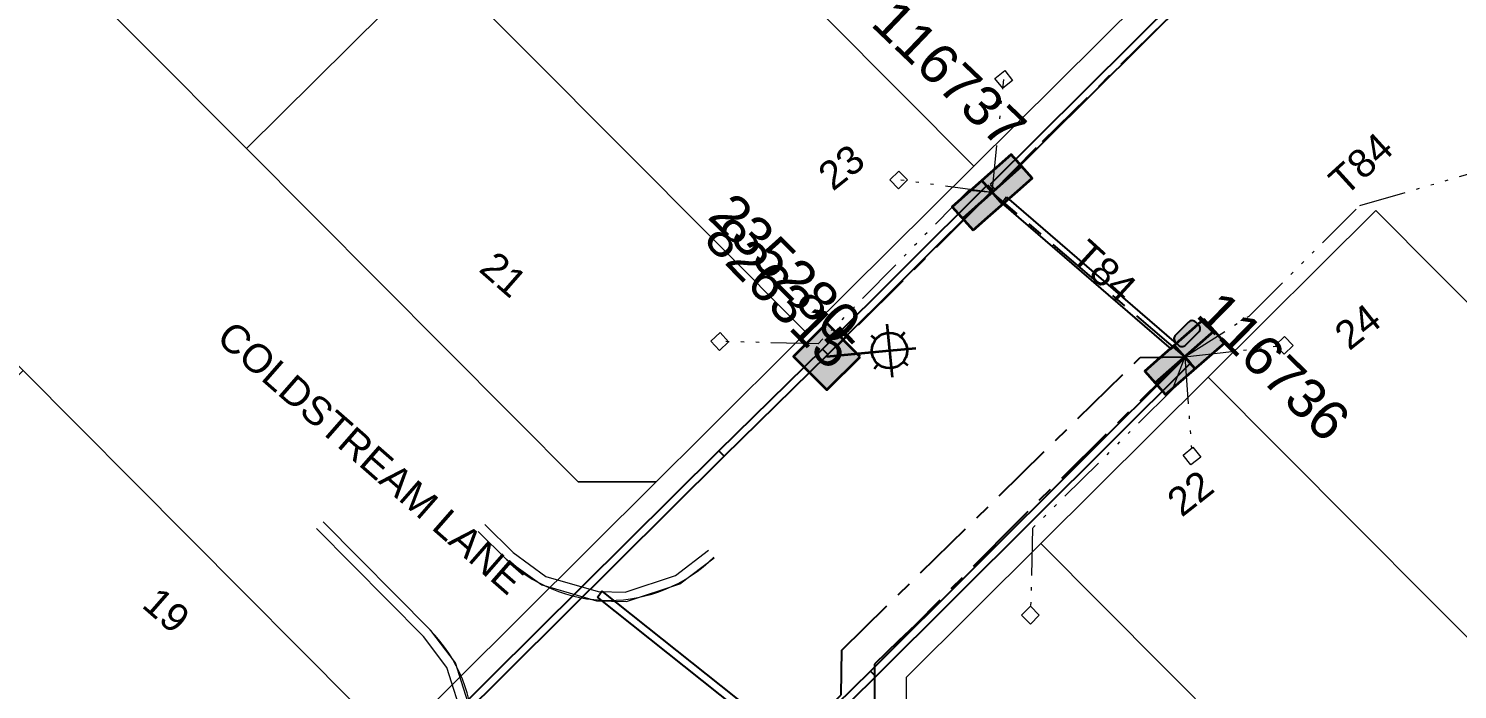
# Model space of a CAD drawing. Header units: metres. Extents: x 293418 to 294566, y 6233478 to 6234177.
# Drawn here: x 293875.5 to 293966.2, y 6234002.2 to 6234044.2 of the extents above; entities that cross this region are included whole.
import ezdxf
from ezdxf.enums import TextEntityAlignment as Align

# ---------------------------------------------------------------- set-up
doc = ezdxf.new("R2010")
doc.units = ezdxf.units.M
doc.linetypes.add('Cable Exist UG', pattern=[7, 4, -1, 1, -1])
doc.linetypes.add('PHANTOMX2', pattern=[6.6, 3, -0.75, 0.2, -0.75, 0.2, -0.75, 0.2, -0.75])
doc.layers.get('0').update_dxf_attribs({"color": 6})
doc.layers.add('_User Miscellaneous3_Roads', color=7, linetype='Continuous', lineweight=13, transparency=0.5)
for name, color, linetype, lineweight in [('_User_LV_Exist', 5, 'Continuous', 35), ('Cadastre Land Parcels_SP_EXT', 118, 'Continuous', 15), ('Cadastre Roads_SP_EXT', 218, 'Continuous', 15), ('Mains_LV_EXT', 163, 'Continuous', 25), ('Mains_LV_SL_EXT', 135, 'Continuous', 25), ('Services_SP_EXT', 42, 'PHANTOMX2', 20)]:
    doc.layers.add(name, color=color, linetype=linetype, lineweight=lineweight)
for name, color, linetype in [('Duct_SP_EXT', 30, 'Continuous'), ('Equip_HV_EXT', 7, 'Continuous'), ('Equip_SP_SL_EXT', 7, 'Continuous'), ('SupportsUG_SP_LV_EXT', 7, 'Continuous'), ('SupportsUG_SP_LV_SL_EXT', 7, 'Continuous')]:
    doc.layers.add(name, color=color, linetype=linetype)
doc.layers.add('Features_HIDE', color=1, linetype='Continuous', plot=False)
doc.styles.add('COLUMN_LABEL', font='arial.ttf', dxfattribs={"height": 2})
doc.styles.add('iecARIAL', font='arial.ttf', dxfattribs={"height": 2})
doc.styles.add('POLE_LABEL', font='arial.ttf', dxfattribs={"height": 2})
doc.styles.add('SL_LABEL', font='arial.ttf', dxfattribs={"height": 2})
doc.styles.get("Standard").update_dxf_attribs({"font": 'arial.ttf'})

# ---------------------------------------------------------------- blocks, each defined once
blk = doc.blocks.new('SL_LANTERN_EXT')
at = {"flags": 9}
for tag, p in [('LRATECODE', (-7.4, 0)), ('LOUTREACHVOCAB', (-7.2, 0)), ('LOUTREACH', (-7, 0)), ('LANTNUMBER', (-6.6, 0)), ('LNEW', (-6.4, 0)), ('LMASTVOCAB', (-6.2, 0)), ('LMAST', (-6, 0)), ('LLAMPVOCAB', (-5.8, 0)), ('LLAMP', (-5.6, 0)), ('LEXIST', (-5.4, 0)), ('LCHARGE3PERCENT', (-5.2, 0)), ('LCHARGE3', (-5, 0)), ('LCHARGE2PERCENT', (-4.8, 0)), ('LCHARGE2', (-4.6, 0)), ('LCHARGE1PERCENT', (-4.4, 0)), ('LCHARGE1', (-4.2, 0)), ('LCATEGORY', (-4, 0)), ('LBRACKETVOCAB', (-3.8, 0)), ('LBRACKET', (-3.6, 0)), ('LKINGHEIGHT', (-3.4, 0)), ('CREPLACE', (-3.2, 0)), ('CREMOVE', (-3, 0)), ('CNUMBER', (-2.8, 0)), ('CNEW', (-2.6, 0)), ('CEXIST', (-2.4, 0)), ('USAGE', (-2.2, 0)), ('STATE', (-2, 0)), ('OWNED_BY', (-1.8, 0)), ('ORIENTATION', (-1.6, 0)), ('OPERATING_VOLTAGE', (-1.4, 0)), ('NO_PHASES', (-1.2, 0)), ('LANTERN_TYPE', (-1, 0)), ('LANTERN_PURPOSE', (-0.8, 0)), ('CONTROL_TYPE', (-0.6, 0)), ('CONSTRUCTED_VOLTAGE', (-0.4, 0))]:
    blk.add_attdef(tag, text='', height=0.001, rotation=270, dxfattribs=at).set_placement(p, align=Align.MIDDLE_LEFT)
at = {"style": 'SL_LABEL', "flags": 9}
blk.add_attdef('STREET_CODE', text='', height=0.001, rotation=270, dxfattribs=at).set_placement((0.001, 0), align=Align.MIDDLE_LEFT)
at = {"flags": 1}
blk.add_attdef('Z', (0, 0), '', height=0.001, rotation=270, dxfattribs=at)
at = {"width": 0.9}
blk.add_attdef('LNUMBER', text='', height=1, dxfattribs=at).set_placement((7, -1), align=Align.MIDDLE_LEFT)
at = {"flags": 9}
for tag, p in [('LREMOVE', (0, -7.6)), ('LREPLACE', (0, -7.8)), ('LTYPE', (0, -8)), ('LTYPEVOCAB', (0, -8.2)), ('LEGEND', (0, -8.4)), ('SUBURB', (0, -8.6)), ('STREETNAME', (0, -8.8)), ('LOCATION', (0, -9)), ('NOTES', (0, -9.2)), ('MAINTAINED_BY', (0, -9.863))]:
    blk.add_attdef(tag, text='', height=0.001, dxfattribs=at).set_placement(p, align=Align.MIDDLE_LEFT)
blk.add_attdef('OPERATED_BY', (0, -9.607), '', height=0.001, dxfattribs=at)
at = {"layer": 'Features_HIDE', "width": 0.9}
blk.add_attdef('ASSET_NUM', text='', height=1, dxfattribs=at).set_placement((7, 1), align=Align.MIDDLE_LEFT)
blk.add_wipeout([(5.688, 0), (5.061, -1.061), (4, -1.688), (2.939, -1.061), (2.313, 0), (2.939, 1.061), (4, 1.687), (5.061, 1.061)])
for p, q in [((2.939, 1.061), (3.205, 0.795)), ((4, 1.687), (4, 0)), ((5.061, 1.061), (4.795, 0.795)), ((0, 0), (4, 0)), ((2.939, -1.061), (3.205, -0.795)), ((4, 0), (5.688, 0)), ((4, 0), (4, -1.688)), ((5.061, -1.061), (4.795, -0.795))]:
    blk.add_line(p, q)
blk.add_circle((4, 0), 1.125)
blk = doc.blocks.new('CCP_EXT')
at = {"flags": 9}
for tag, p in [('STATE', (0, -1.8)), ('USAGE', (0, -1.2)), ('LEGEND', (0, -1.4)), ('LIFE_SUPPORT', (0, -1.6)), ('NOTES', (0, -2))]:
    blk.add_attdef(tag, text='', height=0.2, dxfattribs=at).set_placement(p, align=Align.MIDDLE_LEFT)
blk.add_wipeout([(0, 0.566), (0.566, 0), (0, -0.566), (-0.566, 0)])
blk.add_lwpolyline([(-0.566, 0), (0, 0.566), (0.566, 0), (0, -0.566), (-0.566, 0)])
at = {"flags": 1}
blk.add_attdef('Z', (0, 0), '', height=0.2, dxfattribs=at)
at = {"flags": 9}
for tag, p in [('CCP_TYPE', (0, 0)), ('OPERATING_VOLTAGE', (0, -0.6)), ('ORIENTATION', (0, -0.8)), ('OWNED_BY', (0, -1)), ('CONSTRUCTED_VOLTAGE', (0, -0.2)), ('NO_PHASES', (0, -0.4))]:
    blk.add_attdef(tag, text='', height=0.2, dxfattribs=at).set_placement(p, align=Align.MIDDLE_LEFT)
blk = doc.blocks.new('HV_STJ_EXT')
h = blk.add_hatch(color=256)
edge = h.paths.add_edge_path()
edge.add_ellipse((-0.586, 0.131), major_axis=(0.226, 0.226), ratio=1, start_angle=44.99996, end_angle=135)
edge.add_line((-0.906, 0.131), (-0.906, -0.131))
edge.add_ellipse((-0.586, -0.131), major_axis=(0.226, 0.226), ratio=1, start_angle=134.99996, end_angle=225)
edge.add_line((-0.586, -0.451), (0.586, -0.451))
edge.add_ellipse((0.586, -0.131), major_axis=(-0.226, 0.226), ratio=1, start_angle=134.99996, end_angle=225)
edge.add_line((0.906, -0.131), (0.906, 0.131))
edge.add_ellipse((0.586, 0.131), major_axis=(-0.226, 0.226), ratio=1, start_angle=224.99996, end_angle=315)
edge.add_line((0.586, 0.451), (-0.586, 0.451))
blk.add_lwpolyline([(-0.906, 0.131), (-0.906, -0.131, 0.414214), (-0.586, -0.451), (0.586, -0.451, 0.414214), (0.906, -0.131), (0.906, 0.131, 0.414214), (0.586, 0.451), (-0.586, 0.451, 0.414214)], format="xyb", close=True)
for tag, flags, p in [('ORIENTATION', 9, (1.5, 0)), ('Z', 1, (1.5, -0.8)), ('USAGE', 9, (1.5, -0.2)), ('LEGEND', 9, (1.5, -0.4)), ('NOTES', 9, (1.5, -0.6))]:
    blk.add_attdef(tag, text='', height=0.2, dxfattribs=dict(flags=flags)).set_placement(p, align=Align.MIDDLE_LEFT)
blk = doc.blocks.new('PILLAR_EXT')
blk.add_hatch(color=256).paths.add_polyline_path([(-2.5, 1), (-2.5, -1), (2.5, -1), (2.5, 1)])
for p, q in [((0, 1), (0, -1)), ((-2.5, 0), (2.5, 0))]:
    blk.add_line(p, q)
at = {"ltscale": 10}
blk.add_line((2.5, 0), (-2.5, 0), dxfattribs=at)
blk.add_lwpolyline([(-2.5, -1), (-1.25, -1), (1.25, -1), (2.5, -1), (2.5, 1), (-2.5, 1)], close=True)
at = {"width": 0.9, "flags": 8}
blk.add_attdef('ASSET_NUM', text='', height=2, rotation=90, dxfattribs=at).set_placement((-2, 4), align=Align.MIDDLE_LEFT)
for tag, p, flags in [('OWNED_BY', (0, -0.2), 9), ('STATE', (0, -0.4), 9), ('SUPPORT_TYPE', (0, -0.6), 9), ('USAGE', (0, -0.8), 9), ('LEGEND', (0, -1), 9), ('STREETNAME', (0, -1.8), 9), ('SUBURB', (0, -2), 1), ('LOCATION', (0, -1.2), 9), ('NOTES', (0, -1.4), 9), ('PARENT', (0, -1.6), 9)]:
    blk.add_attdef(tag, p, '', height=0.2, dxfattribs=dict(flags=flags))
blk = doc.blocks.new('COLUMN_EXT')
blk.add_hatch(color=256).paths.add_polyline_path([(1.5, -1.5), (1.5, 1.5), (-1.5, 1.5), (-1.5, -1.5)])
blk.add_lwpolyline([(1.5, 1.5), (-1.5, 1.5), (-1.5, -1.5), (1.5, -1.5)], close=True)
at = {"flags": 9}
for tag, p in [('SUBURB', (-1.813, 1.8)), ('NOTES', (-1.813, 2)), ('STREETNAME', (-1.813, 1.6)), ('LOCATION', (-1.813, 1.4)), ('LEGEND', (-1.813, 1.2)), ('USAGE', (-1.813, 1)), ('COLUMN_TYPE', (-1.813, 0.4)), ('OWNED_BY', (-1.813, 0.6)), ('STATE', (-1.813, 0.8))]:
    blk.add_attdef(tag, text='', height=0.2, rotation=180, dxfattribs=at).set_placement(p, align=Align.MIDDLE_LEFT)
at = {"flags": 1}
blk.add_attdef('Z', (-1.813, 2.351), '', height=0.2, rotation=180, dxfattribs=at)
at = {"flags": 9}
for tag, style, p in [('STRUCTURE_PLANT_NUMBER', 'POLE_LABEL', (-1.813, -0.031)), ('STREET_CODE', 'COLUMN_LABEL', (-1.813, 0.2))]:
    blk.add_attdef(tag, text='', height=0.2, rotation=180, dxfattribs=dict(at, style=style)).set_placement(p, align=Align.MIDDLE_LEFT)
at = {"style": 'COLUMN_LABEL', "width": 0.9, "flags": 8}
blk.add_attdef('ASSET_NUM', text='', height=2, rotation=270, dxfattribs=at).set_placement((2, -4), align=Align.MIDDLE_LEFT)

msp = doc.modelspace()

# ---------------------------------------------------------------- linework, layer by layer
at = {"layer": '_User Miscellaneous3_Roads'}
for p, q in [((293901.012, 6234005.947, 106.033), (293894.17, 6234012.84, 106.208)), ((293904.44, 6234012.661, 106.182), (293906.234, 6234010.896, 106.141)), ((293900.557, 6234005.553, 106.143), (293893.745, 6234012.416, 106.318)), ((293904.016, 6234012.236, 106.072), (293905.845, 6234010.437, 106.031)), ((293906.234, 6234010.896, 106.141), (293908.323, 6234009.378, 106.097)), ((293916.546, 6234009.442, 106.095), (293918.649, 6234011.041, 106.156)), ((293905.845, 6234010.437, 106.031), (293908.055, 6234008.831, 105.987)), ((293916.831, 6234008.905, 105.985), (293919.012, 6234010.564, 106.046)), ((293908.323, 6234009.378, 106.097), (293911.628, 6234008.412, 106.082)), ((293913.352, 6234008.376, 106.077), (293916.546, 6234009.442, 106.095)), ((293913.444, 6234007.774, 105.967), (293916.831, 6234008.905, 105.985)), ((293908.055, 6234008.831, 105.987), (293911.536, 6234007.814, 105.972)), ((293911.628, 6234008.412, 106.082), (293913.352, 6234008.376, 106.077)), ((293911.536, 6234007.814, 105.972), (293913.444, 6234007.774, 105.967)), ((293902.033, 6234003.596, 106.08), (293900.557, 6234005.553, 106.143)), ((293902.574, 6234003.875, 105.97), (293901.012, 6234005.947, 106.033)), ((293903.201, 6233999.922, 106.022), (293902.033, 6234003.596, 106.08)), ((293903.804, 6234000.004, 105.912), (293902.574, 6234003.875, 105.97))]:
    msp.add_line(p, q, dxfattribs=at)
for centre, start, end in [((293912.328, 6234017.301), 224.84176, 314.84177), ((293894.247, 6233999.319), 314.84177, 44.84176)]:
    msp.add_arc(centre, 9.45, start, end, dxfattribs=at)
at = {"layer": 'Cadastre Land Parcels_SP_EXT', "linetype": 'Continuous'}
for points in [[(293946.126, 6234046.019), (293922.612, 6234069.66), (293911.976, 6234059.082), (293935.489, 6234035.44), (293946.126, 6234046.019)], [(293900.268, 6234047.444), (293882.632, 6234065.177), (293875.577, 6234058.161), (293875.556, 6234050.38), (293889.315, 6234036.549), (293900.268, 6234047.444)], [(293935.489, 6234035.44), (293911.976, 6234059.082), (293901.34, 6234048.502), (293924.853, 6234024.86), (293935.489, 6234035.44)], [(293918.257, 6234018.301), (293924.853, 6234024.861), (293901.34, 6234048.502), (293900.268, 6234047.444), (293889.315, 6234036.549), (293910.359, 6234015.391), (293915.312, 6234015.373), (293918.257, 6234018.301)], [(293984.524, 6234008.971), (293961.01, 6234032.613), (293950.374, 6234022.034), (293973.887, 6233998.393), (293984.524, 6234008.971)], [(293896.168, 6233996.332), (293896.177, 6234001.287), (293875.132, 6234022.444), (293864.183, 6234011.555), (293862.771, 6234010.144), (293886.284, 6233986.503), (293896.168, 6233996.332)], [(293973.887, 6233998.393), (293950.374, 6234022.034), (293939.737, 6234011.454), (293963.251, 6233987.813), (293973.887, 6233998.393)], [(293963.251, 6233987.813), (293939.737, 6234011.454), (293931.192, 6234002.956), (293931.17, 6233994.469), (293950.452, 6233975.083), (293963.251, 6233987.813)]]:
    msp.add_lwpolyline(points, close=True, dxfattribs=at)
at = {"layer": 'Cadastre Roads_SP_EXT', "linetype": 'Continuous'}
msp.add_lwpolyline([(293898.275, 6233998.427), (293915.312, 6234015.373), (293910.358, 6234015.391), (293889.315, 6234036.549), (293875.556, 6234050.38), (293861.379, 6234036.271), (293875.132, 6234022.444), (293896.177, 6234001.287), (293896.168, 6233996.332), (293898.275, 6233998.427)], close=True, dxfattribs=at)
at = {"layer": 'Duct_SP_EXT'}
for p, q in [((293936.521, 6234034.267), (293936.69, 6234034.097)), ((293936.359, 6234034.244), (293936.529, 6234034.074)), ((293936.698, 6234033.903), (293936.529, 6234034.074)), ((293936.86, 6234033.927), (293936.69, 6234034.097)), ((293937.563, 6234033.46), (293937.406, 6234033.279)), ((293937.563, 6234033.46), (293948.342, 6234024.166)), ((293937.249, 6234033.097), (293937.406, 6234033.279)), ((293937.249, 6234033.097), (293948.028, 6234023.802)), ((293925.874, 6234023.813), (293926.043, 6234023.643)), ((293925.875, 6234023.814), (293926.043, 6234023.643)), ((293926.212, 6234023.472), (293926.043, 6234023.643)), ((293926.213, 6234023.473), (293926.043, 6234023.643)), ((293948.028, 6234023.802), (293948.185, 6234023.984)), ((293948.342, 6234024.166), (293948.185, 6234023.984)), ((293948.922, 6234023.292), (293949.091, 6234023.122)), ((293949.26, 6234022.952), (293949.091, 6234023.122)), ((293898.996, 6233997.189), (293919.306, 6234017.353)), ((293919.306, 6234017.353), (293919.475, 6234017.182)), ((293919.306, 6234017.353), (293919.475, 6234017.182)), ((293919.644, 6234017.012), (293919.475, 6234017.182)), ((293919.643, 6234017.011), (293919.475, 6234017.182)), ((293899.334, 6233996.848), (293919.644, 6234017.012)), ((293911.587, 6234008.064), (293911.737, 6234008.252)), ((293928.17, 6233994.875), (293911.587, 6234008.064)), ((293911.886, 6234008.44), (293911.737, 6234008.252)), ((293928.468, 6233995.25), (293911.886, 6234008.44)), ((293907.16, 6233981.969), (293928.923, 6234003.354)), ((293907.497, 6233981.627), (293929.26, 6234003.012)), ((293928.922, 6234003.353), (293929.092, 6234003.183)), ((293928.923, 6234003.354), (293929.092, 6234003.183)), ((293929.26, 6234003.012), (293929.092, 6234003.183)), ((293929.261, 6234003.013), (293929.092, 6234003.183))]:
    msp.add_line(p, q, dxfattribs=at)
at = {"layer": 'Mains_LV_EXT', "linetype": 'Cable Exist UG'}
msp.add_lwpolyline([(293948.88, 6234023.321), (293936.656, 6234033.767)], dxfattribs=at)

# ---------------------------------------------------------------- block references
at = {"layer": 'Equip_HV_EXT', "rotation": 44.64027528435812}
msp.add_blockref('HV_STJ_EXT', (293949.027, 6234024.798), dxfattribs=at)

# ---------------------------------------------------------------- texts
at = {"layer": 'Cadastre Roads_SP_EXT'}
msp.add_text('COLDSTREAM LANE', height=1.8, rotation=318.82942, dxfattribs=at).set_placement((293887.309, 6234024.384))
at = {"layer": 'Features_HIDE'}
for s, rotation, p in [('23', 38.45961, (293926.539, 6234033.804)), ('21', 318.82828, (293903.988, 6234028.809)), ('24', 38.45961, (293959.324, 6234023.67)), ('22', 38.2583, (293948.687, 6234013.091)), ('19', 318.82942, (293882.587, 6234007.472))]:
    msp.add_text(s, height=1.8, rotation=rotation, dxfattribs=at).set_placement(p)
at = {"layer": 'Mains_LV_EXT'}
for rotation, p in [(42.27131, (293959.066, 6234033.463)), (317.65716, (293941.566, 6234029.571))]:
    msp.add_text('T84', height=1.8, rotation=rotation, dxfattribs=at).set_placement(p)

# ---------------------------------------------------------------- next in the draw order: block references
at = {"layer": 'Services_SP_EXT'}
for p, rotation in [((293937.386, 6234040.947), 263.5996144610446), ((293930.719, 6234034.561), 359.5996147875668), ((293919.358, 6234024.3), 357.3886088934142), ((293955.208, 6234024.057), 179.3021359144093), ((293949.338, 6234017.02), 83.30213592043913)]:
    msp.add_blockref('CCP_EXT', p, dxfattribs=dict(at, rotation=rotation))
msp.add_blockref('CCP_EXT', (293939.082, 6234006.909), dxfattribs=at)

# ---------------------------------------------------------------- next in the draw order: linework, layer by layer
at = {"layer": 'Duct_SP_EXT'}
for p, q in [((293957.902, 6234055.529), (293936.521, 6234034.267)), ((293958.24, 6234055.189), (293936.86, 6234033.927)), ((293925.874, 6234023.813), (293936.359, 6234034.244)), ((293926.213, 6234023.473), (293936.698, 6234033.903)), ((293919.306, 6234017.353), (293925.875, 6234023.814)), ((293919.643, 6234017.011), (293926.212, 6234023.472)), ((293928.922, 6234003.353), (293948.922, 6234023.292)), ((293929.261, 6234003.013), (293949.26, 6234022.952))]:
    msp.add_line(p, q, dxfattribs=at)
at = {"layer": 'Mains_LV_EXT', "linetype": 'Cable Exist UG'}
msp.add_lwpolyline([(293933.708, 6233955.088), (293935.906, 6233955.09), (293942.874, 6233962.568), (293942.874, 6233962.568), (293937.449, 6233968.18), (293934.757, 6233968.028), (293918.739, 6233984.393), (293908.823, 6233984.116), (293910.619, 6233985.622), (293910.619, 6233985.622), (293927.056, 6234001.845), (293927.114, 6234004.696), (293927.114, 6234004.696), (293946.048, 6234023.278), (293948.88, 6234023.321)], dxfattribs=at)
at = {"layer": 'Mains_LV_SL_EXT', "linetype": 'Cable Exist UG'}
for points in [[(293936.656, 6234033.767), (293939.849, 6234037.006), (293939.849, 6234037.006), (293947.62, 6234044.623), (293948.373, 6234045.321), (293948.373, 6234045.321), (293958.129, 6234055.142)], [(293936.656, 6234033.767), (293935.927, 6234033.1), (293935.927, 6234033.1), (293926.154, 6234023.339)], [(293948.88, 6234023.321), (293938.258, 6234012.849), (293938.258, 6234012.849), (293931.762, 6234006.279), (293930.708, 6234005.273), (293930.708, 6234005.273), (293929.174, 6234003.806), (293929.204, 6233993.689), (293929.995, 6233992.99), (293928.337, 6233991.247)]]:
    msp.add_lwpolyline(points, dxfattribs=at)
at = {"layer": 'Services_SP_EXT'}
for points in [[(293936.656, 6234033.767), (293937.387, 6234040.947)], [(293936.656, 6234033.767), (293930.719, 6234034.561)], [(293948.88, 6234023.321), (293952.967, 6234025.907), (293952.967, 6234025.907), (293959.993, 6234032.929), (293966.859, 6234034.923)], [(293936.656, 6234033.767), (293935.157, 6234033.881), (293935.157, 6234033.881), (293925.599, 6234024.151), (293919.358, 6234024.3)], [(293948.88, 6234023.321), (293955.208, 6234024.057)], [(293948.88, 6234023.321), (293948.082, 6234021.225), (293948.082, 6234021.225), (293939.219, 6234012.432), (293939.082, 6234006.909)], [(293948.88, 6234023.321), (293949.338, 6234017.02)]]:
    msp.add_lwpolyline(points, dxfattribs=at)

# ---------------------------------------------------------------- next in the draw order: block references
at = {"layer": '_User_LV_Exist'}
ref = msp.add_blockref('PILLAR_EXT', (293948.879, 6234023.321), dxfattribs=dict(at, rotation=221.3021362034391))
ref.add_attrib('ASSET_NUM', '116736', dxfattribs={"layer": '0', "height": 2.5, "rotation": 315.58182, "style": 'iecARIAL'}).set_placement((293950.379, 6234026.821), align=Align.MIDDLE_LEFT)
at = {"layer": 'SupportsUG_SP_LV_EXT'}
ref = msp.add_blockref('PILLAR_EXT', (293936.656, 6234033.767), dxfattribs=dict(at, rotation=41.59961450212277))
ref.add_attrib('ASSET_NUM', '116737', dxfattribs={"layer": '0', "height": 2.5, "rotation": 316.29099, "style": 'iecARIAL'}).set_placement((293938.156, 6234037.267), align=Align.MIDDLE_RIGHT)
ref = msp.add_blockref('PILLAR_EXT', (293948.879, 6234023.321), dxfattribs=dict(at, rotation=221.3021362034391))
ref.add_attrib('ASSET_NUM', '116736', dxfattribs={"layer": '0', "height": 2.5, "rotation": 315.58182, "style": 'iecARIAL'}).set_placement((293950.379, 6234026.821), align=Align.MIDDLE_LEFT)

# ---------------------------------------------------------------- next in the draw order: block references
at = {"layer": 'Equip_SP_SL_EXT'}
ref = msp.add_blockref('SL_LANTERN_EXT', (293926.154, 6234023.339), dxfattribs=dict(at, rotation=5.435658569560558))
ref.add_attrib('ASSET_NUM', '235280', dxfattribs={"layer": '0', "height": 2.5, "rotation": 315.12633, "style": 'iecARIAL'}).set_placement((293927.654, 6234024.839), align=Align.MIDDLE_RIGHT)

# ---------------------------------------------------------------- next in the draw order: block references
at = {"layer": 'SupportsUG_SP_LV_SL_EXT'}
ref = msp.add_blockref('COLUMN_EXT', (293926.154, 6234023.339), dxfattribs=dict(at, rotation=314.824267824657))
ref.add_attrib('ASSET_NUM', '826315', dxfattribs={"layer": '0', "height": 2.5, "rotation": 314.27101, "style": 'COLUMN_LABEL'}).set_placement((293928.154, 6234024.089), align=Align.TOP_RIGHT)

# ---------------------------------------------------------------- next in the draw order: block references
at = {"layer": '_User_LV_Exist'}
ref = msp.add_blockref('SL_LANTERN_EXT', (293926.154, 6234023.339), dxfattribs=dict(at, rotation=5.435658569560558))
ref.add_attrib('ASSET_NUM', '235280', dxfattribs={"layer": '0', "height": 2.5, "rotation": 315.12633, "style": 'iecARIAL'}).set_placement((293927.654, 6234024.839), align=Align.MIDDLE_RIGHT)

# ---------------------------------------------------------------- next in the draw order: block references
ref = msp.add_blockref('PILLAR_EXT', (293936.656, 6234033.767), dxfattribs=dict(at, rotation=41.59961450212277))
ref.add_attrib('ASSET_NUM', '116737', dxfattribs={"layer": '0', "height": 2.5, "rotation": 316.29099, "style": 'iecARIAL'}).set_placement((293938.156, 6234037.267), align=Align.MIDDLE_RIGHT)
ref = msp.add_blockref('COLUMN_EXT', (293926.154, 6234023.339), dxfattribs=dict(at, rotation=314.824267824657))
ref.add_attrib('ASSET_NUM', '826315', dxfattribs={"layer": '0', "height": 2.5, "rotation": 314.27101, "style": 'COLUMN_LABEL'}).set_placement((293928.154, 6234024.089), align=Align.TOP_RIGHT)

doc.saveas('drawing.dxf')
